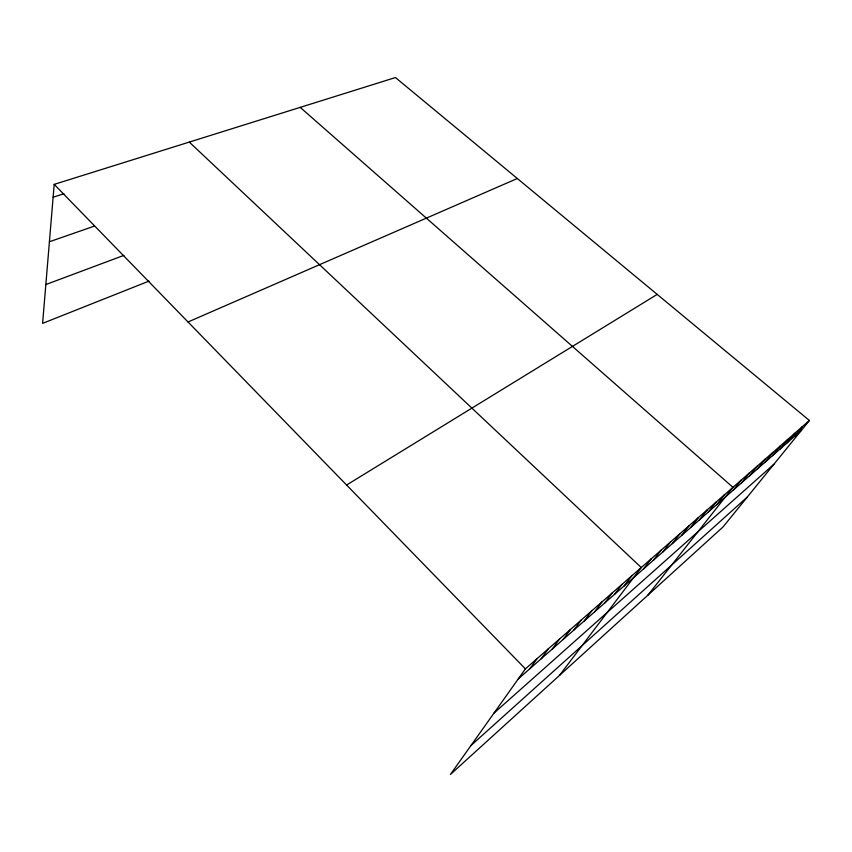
<?xml version="1.0" encoding="UTF-8"?>
<svg xmlns="http://www.w3.org/2000/svg" width="852" height="852" viewBox="0 0 852 852"><rect width="100%" height="100%" fill="white"/><g stroke="black" fill="none" stroke-linecap="round" stroke-linejoin="round"><path stroke-width="1.28" d="M809.4 420.494L525.396 668.873L450.431 774.447L723.071 526.909L809.4 420.494L395.466 77.553L54.198 184.373L42.6 323.366L149.025 281.096M529.869 668.703L537.026 658.702M541.19 658.766L548.4 648.755M552.288 649.022L559.551 639M563.151 639.479L570.489 629.436M573.811 630.118L581.192 620.075M584.27 620.948L591.693 610.884M594.515 611.949L601.991 601.885M604.579 603.12L612.098 593.045M614.441 594.451L622.003 584.387M624.122 585.952L631.715 575.888M559.476 675.444L641.258 567.538L189.293 142.092M643.579 568.87L651.247 558.806M653.346 560.307L661.035 550.243M662.909 551.894L670.641 541.851M672.303 543.651L680.056 533.608M681.515 535.567L689.289 525.535M690.567 527.622L698.352 517.601M699.439 519.837L707.256 509.826M708.15 512.18L715.978 502.19M716.702 504.672L724.551 494.692M647.903 595.154L732.965 487.333L300.202 107.373M733.359 490.06L741.229 480.113M741.464 482.935L749.345 473.009M749.43 475.948L757.311 466.044M757.247 469.079L765.149 459.196M764.936 462.327L772.839 452.465M772.498 455.692L780.411 445.852M779.931 449.164L787.844 439.344M787.237 442.752L795.15 432.954M794.426 436.448L802.339 426.671M470.986 745.5L747.311 497.025M493.979 713.113L773.925 464.223M518.325 678.842L801.487 430.239M346.594 485.022L657.201 294.398M188.036 321.981L517.313 178.505M45.838 284.557L123.977 255.344M49.416 241.755L94.391 226.11M53.133 197.206L63.921 193.745M54.198 184.373L525.396 668.873"/></g></svg>
